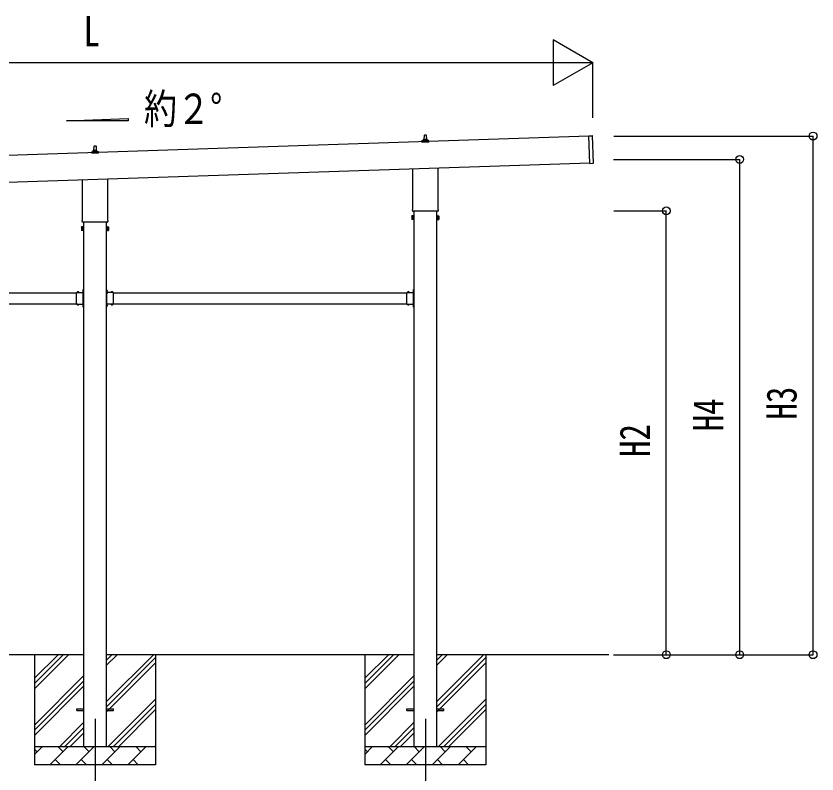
# Model space of a CAD drawing. Units: millimetres, scale not verified. Extents: x -21025 to 21025, y -14850 to 14850.
# Drawn here: x -409 to 3957, y -4514 to -382 of the extents above; entities that cross this region are included whole.
import ezdxf
from ezdxf.enums import TextEntityAlignment as Align

# ---------------------------------------------------------------- set-up
doc = ezdxf.new("R2010")
doc.units = ezdxf.units.MM
doc.header["$LTSCALE"] = 60
for name, color, linetype in [('0-4_YKK_12', 2, 'Continuous'), ('0-5_YKK_13', 4, 'Continuous'), ('0-6_YKK_A1', 4, 'Continuous'), ('0-7_YKK_D', 6, 'Continuous')]:
    doc.layers.add(name, color=color, linetype=linetype)
doc.styles.add('ＭＳ ゴシック', font='')
doc.styles.get('ＭＳ ゴシック').set_extended_font_data('MS Gothic')

msp = doc.modelspace()

# ---------------------------------------------------------------- linework, layer by layer
at = {"layer": '0-4_YKK_12'}
for p, q in [((22.1, -4214), (22.1, -4714)), ((1822.1, -4214), (1822.1, -4714))]:
    msp.add_line(p, q, dxfattribs=at)
at = {"layer": '0-5_YKK_13'}
for p, q in [((1816.1, -1054.74), (1816.83, -1031.21)), ((1817.82, -1030.24), (1826.37, -1030.24)), ((1827.37, -1031.21), (1828.1, -1054.74)), ((2712.9, -1035.7), (2731.89, -1035.06)), ((2717.9, -1185.61), (2712.9, -1035.7)), ((2737.85, -1183.95), (2732.92, -1036.03)), ((16.1, -1114.74), (16.83, -1091.21)), ((17.82, -1090.24), (26.37, -1090.24)), ((27.37, -1091.21), (28.1, -1114.74)), ((1803.85, -1070.24), (1803.85, -1062.53)), ((1840.35, -1070.24), (1803.85, -1070.24)), ((1804.23, -1061.74), (1839.97, -1061.74)), ((1804.61, -1061.55), (1811.33, -1059.92)), ((1811.72, -1059.74), (1832.48, -1059.74)), ((1812.1, -1058.95), (1812.1, -1054.74)), ((1813.1, -1054.74), (1831.1, -1054.74)), ((1832.1, -1058.95), (1832.1, -1054.74)), ((1839.58, -1061.55), (1832.86, -1059.92)), ((1840.35, -1070.24), (1840.35, -1062.53)), ((3.85, -1130.24), (3.85, -1122.53)), ((40.35, -1130.24), (3.85, -1130.24)), ((4.23, -1121.74), (39.97, -1121.74)), ((4.61, -1121.55), (11.33, -1119.92)), ((11.72, -1119.74), (32.48, -1119.74)), ((12.1, -1118.95), (12.1, -1114.74)), ((13.1, -1114.74), (31.1, -1114.74)), ((32.1, -1118.95), (32.1, -1114.74)), ((39.58, -1121.55), (32.86, -1119.92)), ((40.35, -1130.24), (40.35, -1122.53)), ((1753.8, -1434.23), (1753.8, -1214.72)), ((1890.4, -1210.16), (1890.4, -1434.23)), ((2717.9, -1185.61), (2736.89, -1184.98)), ((-46.2, -1494.23), (-46.2, -1274.72)), ((90.4, -1270.16), (90.4, -1494.23)), ((1752.1, -1443), (1752.1, -1437.5)), ((1892.1, -1437.5), (1892.1, -1443)), ((1748.1, -1472.5), (1748.86, -1471.19)), ((1748.1, -1472.5), (1748.1, -1489.5)), ((1755.1, -1476.09), (1748.86, -1476.09)), ((1890.04, -1446.5), (1754.16, -1446.5)), ((1889.1, -1476.09), (1895.34, -1476.09)), ((1896.1, -1472.5), (1895.34, -1471.19)), ((1896.1, -1472.5), (1896.1, -1489.5)), ((-47.9, -1503), (-47.9, -1497.5)), ((90.04, -1506.5), (-45.84, -1506.5)), ((92.1, -1497.5), (92.1, -1503)), ((1748.1, -1489.5), (1748.86, -1490.81)), ((1755.1, -1485.91), (1748.86, -1485.91)), ((1755.1, -1490.81), (1748.86, -1490.81)), ((1757.6, -1490.2), (1755.1, -1490.2)), ((1886.6, -1490.2), (1889.1, -1490.2)), ((1889.1, -1485.91), (1895.34, -1485.91)), ((1889.1, -1490.81), (1895.34, -1490.81)), ((1896.1, -1489.5), (1895.34, -1490.81)), ((-51.9, -1532.5), (-51.14, -1531.19)), ((-51.9, -1532.5), (-51.9, -1549.5)), ((-51.9, -1549.5), (-51.14, -1550.81)), ((-44.9, -1536.09), (-51.14, -1536.09)), ((-44.9, -1545.91), (-51.14, -1545.91)), ((-44.9, -1550.81), (-51.14, -1550.81)), ((-42.4, -1550.2), (-44.9, -1550.2)), ((86.6, -1550.2), (89.1, -1550.2)), ((89.1, -1536.09), (95.34, -1536.09)), ((89.1, -1545.91), (95.34, -1545.91)), ((89.1, -1550.81), (95.34, -1550.81)), ((96.1, -1532.5), (95.34, -1531.19)), ((96.1, -1549.5), (95.34, -1550.81)), ((96.1, -1532.5), (96.1, -1549.5)), ((-42.86, -1876.27), (-42.7, -1876.27)), ((-42, -1873.5), (-40.4, -1873.5)), ((-42, -1890.46), (-42, -1873.5)), ((-42, -1876.97), (-42, -1885.04)), ((86.2, -1873.5), (84.6, -1873.5)), ((86.2, -1890.46), (86.2, -1873.5)), ((86.2, -1876.97), (86.2, -1885.04)), ((87.06, -1876.27), (86.9, -1876.27)), ((1757.14, -1876.27), (1757.3, -1876.27)), ((1758, -1873.5), (1759.6, -1873.5)), ((1758, -1890.46), (1758, -1873.5)), ((1758, -1876.97), (1758, -1885.04)), ((-78.4, -1899.29), (-78.4, -1888.9)), ((-78.4, -1888.9), (-42, -1888.9)), ((-78.4, -1941.29), (-78.4, -1900.71)), ((-75.14, -1888.04), (-75.14, -1888.2)), ((-74.44, -1888.9), (-66.37, -1888.9)), ((-71.53, -1888.9), (-72.85, -1886.24)), ((-69.28, -1888.9), (-67.95, -1886.24)), ((-65.67, -1888.04), (-65.67, -1888.2)), ((-46.1, -1881), (-40.4, -1881)), ((-42.4, -1890.5), (-45.4, -1890.5)), ((-42, -1879.87), (-44.66, -1878.55)), ((-42, -1882.13), (-44.66, -1883.45)), ((-42.86, -1885.74), (-42.7, -1885.74)), ((-42.4, -1899.29), (-42.4, -1892.5)), ((-42.4, -1941.29), (-42.4, -1900.71)), ((-40.4, -1878), (-42, -1878)), ((-42, -1879), (-40.4, -1879)), ((-42, -1883), (-40.4, -1883)), ((-40.4, -1884), (-42, -1884)), ((84.6, -1878), (86.2, -1878)), ((86.2, -1879), (84.6, -1879)), ((90.3, -1881), (84.6, -1881)), ((86.2, -1883), (84.6, -1883)), ((84.6, -1884), (86.2, -1884)), ((86.2, -1879.87), (88.86, -1878.55)), ((86.2, -1882.13), (88.86, -1883.45)), ((122.6, -1888.9), (86.2, -1888.9)), ((86.6, -1890.5), (89.6, -1890.5)), ((86.6, -1899.29), (86.6, -1892.5)), ((86.6, -1941.29), (86.6, -1900.71)), ((87.06, -1885.74), (86.9, -1885.74)), ((109.86, -1888.04), (109.86, -1888.2)), ((118.63, -1888.9), (110.56, -1888.9)), ((113.47, -1888.9), (112.15, -1886.24)), ((115.72, -1888.9), (117.05, -1886.24)), ((119.33, -1888.04), (119.33, -1888.2)), ((122.6, -1899.29), (122.6, -1888.9)), ((122.6, -1941.29), (122.6, -1900.71)), ((1721.6, -1899.29), (1721.6, -1888.9)), ((1721.6, -1888.9), (1758, -1888.9)), ((1721.6, -1941.29), (1721.6, -1900.71)), ((1724.86, -1888.04), (1724.86, -1888.2)), ((1725.56, -1888.9), (1733.63, -1888.9)), ((1728.47, -1888.9), (1727.15, -1886.24)), ((1730.72, -1888.9), (1732.05, -1886.24)), ((1734.33, -1888.04), (1734.33, -1888.2)), ((1753.9, -1881), (1759.6, -1881)), ((1757.6, -1890.5), (1754.6, -1890.5)), ((1758, -1879.87), (1755.34, -1878.55)), ((1758, -1882.13), (1755.34, -1883.45)), ((1757.14, -1885.74), (1757.3, -1885.74)), ((1757.6, -1899.29), (1757.6, -1892.5)), ((1757.6, -1941.29), (1757.6, -1900.71)), ((1759.6, -1878), (1758, -1878)), ((1758, -1879), (1759.6, -1879)), ((1758, -1883), (1759.6, -1883)), ((1759.6, -1884), (1758, -1884)), ((-78.4, -1953.1), (-78.4, -1942.71)), ((-78.4, -1953.1), (-42, -1953.1)), ((-75.14, -1953.96), (-75.14, -1953.8)), ((-74.44, -1953.1), (-66.37, -1953.1)), ((-71.53, -1953.1), (-72.85, -1955.76)), ((-69.28, -1953.1), (-67.95, -1955.76)), ((-65.67, -1953.96), (-65.67, -1953.8)), ((-45.4, -1951.5), (-42.4, -1951.5)), ((-42, -1959.87), (-44.66, -1958.55)), ((-42, -1962.13), (-44.66, -1963.45)), ((-42.86, -1956.27), (-42.7, -1956.27)), ((-42.4, -1949.5), (-42.4, -1942.71)), ((-42, -1968.5), (-42, -1951.54)), ((-42, -1956.97), (-42, -1965.04)), ((-42, -1959), (-40.4, -1959)), ((-42, -1963), (-40.4, -1963)), ((86.2, -1959), (84.6, -1959)), ((86.2, -1963), (84.6, -1963)), ((86.2, -1968.5), (86.2, -1951.54)), ((122.6, -1953.1), (86.2, -1953.1)), ((86.2, -1956.97), (86.2, -1965.04)), ((86.2, -1959.87), (88.86, -1958.55)), ((86.2, -1962.13), (88.86, -1963.45)), ((86.6, -1949.5), (86.6, -1942.71)), ((89.6, -1951.5), (86.6, -1951.5)), ((87.06, -1956.27), (86.9, -1956.27)), ((109.86, -1953.96), (109.86, -1953.8)), ((118.63, -1953.1), (110.56, -1953.1)), ((113.47, -1953.1), (112.15, -1955.76)), ((115.72, -1953.1), (117.05, -1955.76)), ((119.33, -1953.96), (119.33, -1953.8)), ((122.6, -1953.1), (122.6, -1942.71)), ((1721.6, -1953.1), (1721.6, -1942.71)), ((1721.6, -1953.1), (1758, -1953.1)), ((1724.86, -1953.96), (1724.86, -1953.8)), ((1725.56, -1953.1), (1733.63, -1953.1)), ((1728.47, -1953.1), (1727.15, -1955.76)), ((1730.72, -1953.1), (1732.05, -1955.76)), ((1734.33, -1953.96), (1734.33, -1953.8)), ((1754.6, -1951.5), (1757.6, -1951.5)), ((1758, -1959.87), (1755.34, -1958.55)), ((1758, -1962.13), (1755.34, -1963.45)), ((1757.14, -1956.27), (1757.3, -1956.27)), ((1757.6, -1949.5), (1757.6, -1942.71)), ((1758, -1968.5), (1758, -1951.54)), ((1758, -1956.97), (1758, -1965.04)), ((1758, -1959), (1759.6, -1959)), ((1758, -1963), (1759.6, -1963)), ((-42.86, -1965.74), (-42.7, -1965.74)), ((-42, -1968.5), (-40.4, -1968.5)), ((86.2, -1968.5), (84.6, -1968.5)), ((87.06, -1965.74), (86.9, -1965.74)), ((1757.14, -1965.74), (1757.3, -1965.74)), ((1758, -1968.5), (1759.6, -1968.5)), ((-77.9, -4159.5), (-40.4, -4159.5)), ((-77.9, -4168.5), (-77.9, -4159.5)), ((-77.9, -4168.5), (-40.4, -4168.5)), ((84.6, -4159.5), (122.1, -4159.5)), ((84.6, -4168.5), (122.1, -4168.5)), ((122.1, -4168.5), (122.1, -4159.5)), ((1722.1, -4159.5), (1759.6, -4159.5)), ((1722.1, -4168.5), (1722.1, -4159.5)), ((1722.1, -4168.5), (1759.6, -4168.5)), ((1884.6, -4159.5), (1922.1, -4159.5)), ((1884.6, -4168.5), (1922.1, -4168.5)), ((1922.1, -4168.5), (1922.1, -4159.5))]:
    msp.add_line(p, q, dxfattribs=at)
for points in [[(1755.1, -1490.81), (1755.1, -1471.19), (1748.86, -1471.19)], [(1755.1, -1490.2), (1755.1, -1471.8), (1757.6, -1471.8)], [(1889.1, -1490.2), (1889.1, -1471.8), (1886.6, -1471.8)], [(1889.1, -1490.81), (1889.1, -1471.19), (1895.34, -1471.19)], [(-44.9, -1550.81), (-44.9, -1531.19), (-51.14, -1531.19)], [(-44.9, -1550.2), (-44.9, -1531.8), (-42.4, -1531.8)], [(89.1, -1550.2), (89.1, -1531.8), (86.6, -1531.8)], [(89.1, -1550.81), (89.1, -1531.19), (95.34, -1531.19)], [(-40.4, -1888.5), (-40.4, -1882.5), (-40.4, -1879.5), (-40.4, -1873.5)], [(84.6, -1888.5), (84.6, -1882.5), (84.6, -1879.5), (84.6, -1873.5)], [(1759.6, -1888.5), (1759.6, -1882.5), (1759.6, -1879.5), (1759.6, -1873.5)], [(-42.4, -1892.5), (-45.4, -1892.5), (-45.4, -1888.9)], [(86.6, -1892.5), (89.6, -1892.5), (89.6, -1888.9)], [(1757.6, -1892.5), (1754.6, -1892.5), (1754.6, -1888.9)], [(-42.4, -1949.5), (-45.4, -1949.5), (-45.4, -1953.1)], [(-40.4, -1968.5), (-40.4, -1962.5), (-40.4, -1959.5), (-40.4, -1953.5)], [(84.6, -1968.5), (84.6, -1962.5), (84.6, -1959.5), (84.6, -1953.5)], [(86.6, -1949.5), (89.6, -1949.5), (89.6, -1953.1)], [(1757.6, -1949.5), (1754.6, -1949.5), (1754.6, -1953.1)], [(1759.6, -1968.5), (1759.6, -1962.5), (1759.6, -1959.5), (1759.6, -1953.5)]]:
    msp.add_lwpolyline(points, dxfattribs=at)
for points in [[(1757.6, -1491.5), (1757.6, -1470.5), (1759.6, -1470.5), (1759.6, -1491.5)], [(1886.6, -1491.5), (1886.6, -1470.5), (1884.6, -1470.5), (1884.6, -1491.5)], [(-42.4, -1551.5), (-42.4, -1530.5), (-40.4, -1530.5), (-40.4, -1551.5)], [(86.6, -1551.5), (86.6, -1530.5), (84.6, -1530.5), (84.6, -1551.5)]]:
    msp.add_lwpolyline(points, close=True, dxfattribs=at)
for centre, radius, start, end in [((1817.82, -1031.24), 1, 90, 178.60509), ((1826.37, -1031.24), 1, 1.39491, 90), ((2731.92, -1036.06), 1, 1.90915, 91.90915), ((17.82, -1091.24), 1, 90, 178.60509), ((26.37, -1091.24), 1, 1.39491, 90), ((1804.85, -1062.53), 1, 103.62699, 180), ((1811.1, -1058.95), 1, 283.62699, 0), ((1816.18, -1055.37), 4.13, 90, 171.17633), ((1813.1, -1055.74), 1, 90, 180), ((1825.43, -1054.74), 4.83, 133.60282, 180), ((1818.77, -1054.74), 4.83, 0, 46.39718), ((1828.01, -1055.37), 4.13, 8.82367, 90), ((1831.1, -1055.74), 1, 0, 90), ((1833.1, -1058.95), 1, 180, 256.37301), ((1839.35, -1062.53), 1, 0, 76.37301), ((4.85, -1122.53), 1, 103.62699, 180), ((11.1, -1118.95), 1, 283.62699, 0), ((16.18, -1115.37), 4.13, 90, 171.17633), ((13.1, -1115.74), 1, 90, 180), ((25.43, -1114.74), 4.83, 133.60282, 180), ((18.77, -1114.74), 4.83, 0, 46.39718), ((28.01, -1115.37), 4.13, 8.82367, 90), ((31.1, -1115.74), 1, 0, 90), ((33.1, -1118.95), 1, 180, 256.37301), ((39.35, -1122.53), 1, 0, 76.37301), ((2736.85, -1183.98), 1, 271.90915, 1.90915), ((1756.1, -1437.5), 4, 125.09963, 180), ((1888.1, -1437.5), 4, 0, 54.90037), ((1752.44, -1473.64), 4.34, 145.61575, 214.38425), ((1764.34, -1481), 16.24, 162.41205, 197.58795), ((1756.1, -1443), 4, 180, 194.47751), ((1756.1, -1443), 4, 194.47751, 241.04498), ((1888.1, -1443), 4, 298.95502, 345.52249), ((1888.1, -1443), 4, 345.52249, 0), ((1891.75, -1473.64), 4.34, 325.61575, 34.38425), ((1879.86, -1481), 16.24, 342.41205, 17.58795), ((-43.9, -1497.5), 4, 125.09963, 180), ((-43.9, -1503), 4, 180, 194.47751), ((-43.9, -1503), 4, 194.47751, 241.04498), ((88.1, -1503), 4, 298.95502, 345.52249), ((88.1, -1497.5), 4, 0, 54.90037), ((88.1, -1503), 4, 345.52249, 0), ((1752.44, -1488.36), 4.34, 145.61575, 214.38425), ((1891.75, -1488.36), 4.34, 325.61575, 34.38425), ((-47.56, -1533.64), 4.34, 145.61575, 214.38425), ((-47.56, -1548.36), 4.34, 145.61575, 214.38425), ((-35.66, -1541), 16.24, 162.41205, 197.58795), ((91.75, -1533.64), 4.34, 325.61575, 34.38425), ((79.86, -1541), 16.24, 342.41205, 17.58795), ((91.75, -1548.36), 4.34, 325.61575, 34.38425), ((-38.1, -1881), 7, 140.87645, 180), ((-42.86, -1877.13), 0.862, 90, 140.87645), ((-42.7, -1876.97), 0.7, 0, 90), ((86.9, -1876.97), 0.7, 90, 180), ((87.06, -1877.13), 0.862, 39.12355, 90), ((82.3, -1881), 7, 0, 39.12355), ((1761.9, -1881), 7, 140.87645, 180), ((1757.14, -1877.13), 0.862, 90, 140.87645), ((1757.3, -1876.97), 0.7, 0, 90), ((-79.1, -1900), 1, 314.427, 45.573), ((-74.44, -1888.2), 0.7, 180, 270), ((-74.27, -1888.04), 0.862, 129.12355, 180), ((-70.4, -1892.8), 7, 90, 129.12355), ((-70.4, -1892.8), 7, 50.87645, 90), ((-66.37, -1888.2), 0.7, 270, 0), ((-66.53, -1888.04), 0.862, 0, 50.87645), ((-38.1, -1881), 7, 180, 219.12355), ((-42.86, -1884.87), 0.862, 219.12355, 270), ((-42.7, -1885.04), 0.7, 270, 0), ((-41.7, -1900), 1, 134.427, 225.573), ((-42.4, -1888.5), 2, 270, 0), ((86.6, -1888.5), 2, 180, 270), ((86.9, -1885.04), 0.7, 180, 270), ((85.9, -1900), 1, 314.427, 45.573), ((87.06, -1884.87), 0.862, 270, 320.87645), ((82.3, -1881), 7, 320.87645, 0), ((110.56, -1888.2), 0.7, 180, 270), ((110.73, -1888.04), 0.862, 129.12355, 180), ((114.6, -1892.8), 7, 90, 129.12355), ((114.6, -1892.8), 7, 50.87645, 90), ((118.63, -1888.2), 0.7, 270, 0), ((118.47, -1888.04), 0.862, 0, 50.87645), ((123.3, -1900), 1, 134.427, 225.573), ((1720.9, -1900), 1, 314.427, 45.573), ((1725.56, -1888.2), 0.7, 180, 270), ((1725.73, -1888.04), 0.862, 129.12355, 180), ((1729.6, -1892.8), 7, 90, 129.12355), ((1729.6, -1892.8), 7, 50.87645, 90), ((1733.63, -1888.2), 0.7, 270, 0), ((1733.47, -1888.04), 0.862, 0, 50.87645), ((1761.9, -1881), 7, 180, 219.12355), ((1757.14, -1884.87), 0.862, 219.12355, 270), ((1757.3, -1885.04), 0.7, 270, 0), ((1758.3, -1900), 1, 134.427, 225.573), ((1757.6, -1888.5), 2, 270, 0), ((-79.1, -1942), 1, 314.427, 45.573), ((-74.44, -1953.8), 0.7, 90, 180), ((-74.27, -1953.96), 0.862, 180, 230.87645), ((-70.4, -1949.2), 7, 230.87645, 270), ((-70.4, -1949.2), 7, 270, 309.12355), ((-66.37, -1953.8), 0.7, 0, 90), ((-66.53, -1953.96), 0.862, 309.12355, 0), ((-38.1, -1961), 7, 140.87645, 180), ((-38.1, -1961), 7, 180, 219.12355), ((-42.86, -1957.13), 0.862, 90, 140.87645), ((-41.7, -1942), 1, 134.427, 225.573), ((-42.7, -1956.97), 0.7, 0, 90), ((-42.4, -1953.5), 2, 0, 90), ((86.6, -1953.5), 2, 90, 180), ((86.9, -1956.97), 0.7, 90, 180), ((85.9, -1942), 1, 314.427, 45.573), ((87.06, -1957.13), 0.862, 39.12355, 90), ((82.3, -1961), 7, 0, 39.12355), ((82.3, -1961), 7, 320.87645, 0), ((110.56, -1953.8), 0.7, 90, 180), ((110.73, -1953.96), 0.862, 180, 230.87645), ((114.6, -1949.2), 7, 230.87645, 270), ((114.6, -1949.2), 7, 270, 309.12355), ((118.63, -1953.8), 0.7, 0, 90), ((118.47, -1953.96), 0.862, 309.12355, 0), ((123.3, -1942), 1, 134.427, 225.573), ((1720.9, -1942), 1, 314.427, 45.573), ((1725.56, -1953.8), 0.7, 90, 180), ((1725.73, -1953.96), 0.862, 180, 230.87645), ((1729.6, -1949.2), 7, 230.87645, 270), ((1729.6, -1949.2), 7, 270, 309.12355), ((1733.63, -1953.8), 0.7, 0, 90), ((1733.47, -1953.96), 0.862, 309.12355, 0), ((1761.9, -1961), 7, 140.87645, 180), ((1761.9, -1961), 7, 180, 219.12355), ((1757.14, -1957.13), 0.862, 90, 140.87645), ((1758.3, -1942), 1, 134.427, 225.573), ((1757.3, -1956.97), 0.7, 0, 90), ((1757.6, -1953.5), 2, 0, 90), ((-42.86, -1964.87), 0.862, 219.12355, 270), ((-42.7, -1965.04), 0.7, 270, 0), ((86.9, -1965.04), 0.7, 180, 270), ((87.06, -1964.87), 0.862, 270, 320.87645), ((1757.14, -1964.87), 0.862, 219.12355, 270), ((1757.3, -1965.04), 0.7, 270, 0)]:
    msp.add_arc(centre, radius, start, end, dxfattribs=at)
at = {"layer": '0-6_YKK_A1'}
for p, q in [((-133.22, -953.81), (202.78, -941.4)), ((202.78, -953.81), (-133.22, -953.81)), ((202.78, -941.4), (202.78, -953.81)), ((2712.97, -1037.69), (-2679.04, -1217.4)), ((-2674.21, -1362.32), (2717.8, -1182.58)), ((1759.6, -1446.5), (1759.6, -4364)), ((1884.6, -4364), (1884.6, -1446.5)), ((-40.4, -1506.5), (-40.4, -4364)), ((84.6, -4364), (84.6, -1506.5)), ((-1677.4, -1891), (-78.4, -1891)), ((122.6, -1891), (1721.6, -1891)), ((-1677.4, -1951), (-78.4, -1951)), ((-45.4, -1951), (-40.9, -1951)), ((89.6, -1951), (85.1, -1951)), ((122.6, -1951), (1721.6, -1951)), ((1754.6, -1951), (1759.1, -1951)), ((-40.4, -3864), (-1715.4, -3864)), ((-307.9, -3864), (-307.9, -4464)), ((-307.9, -4049.05), (-122.85, -3864)), ((-307.9, -4020.77), (-151.13, -3864)), ((-307.9, -3992.48), (-179.42, -3864)), ((1759.6, -3864), (84.6, -3864)), ((84.6, -4119.1), (339.7, -3864)), ((84.6, -3921.11), (141.71, -3864)), ((84.6, -3892.82), (113.42, -3864)), ((84.6, -4147.38), (352.1, -3879.88)), ((352.1, -3864), (352.1, -4464)), ((1492.1, -3864), (1492.1, -4464)), ((1492.1, -4049.05), (1677.15, -3864)), ((1492.1, -4020.77), (1648.87, -3864)), ((1492.1, -3992.48), (1620.58, -3864)), ((2822.98, -3864), (1884.6, -3864)), ((1884.6, -4119.1), (2139.7, -3864)), ((1884.6, -3921.11), (1941.71, -3864)), ((1884.6, -3892.82), (1913.42, -3864)), ((1884.6, -4147.38), (2152.1, -3879.88)), ((2152.1, -3864), (2152.1, -4464)), ((84.6, -4175.67), (352.1, -3908.17)), ((1884.6, -4175.67), (2152.1, -3908.17)), ((-307.9, -4247.04), (-40.4, -3979.54)), ((-307.9, -4275.32), (-40.4, -4007.82)), ((1492.1, -4247.04), (1759.6, -3979.54)), ((1492.1, -4275.32), (1759.6, -4007.82)), ((-307.9, -4303.61), (-40.4, -4036.11)), ((1492.1, -4303.61), (1759.6, -4036.11)), ((94.26, -4364), (352.1, -4106.16)), ((122.54, -4364), (352.1, -4134.44)), ((1894.26, -4364), (2152.1, -4106.16)), ((1922.54, -4364), (2152.1, -4134.44)), ((150.82, -4364), (352.1, -4162.73)), ((1950.82, -4364), (2152.1, -4162.73)), ((-170.3, -4364), (-40.4, -4234.1)), ((1629.7, -4364), (1759.6, -4234.1)), ((-142.02, -4364), (-40.4, -4262.38)), ((1657.98, -4364), (1759.6, -4262.38)), ((-113.73, -4364), (-40.4, -4290.67)), ((1686.27, -4364), (1759.6, -4290.67)), ((-307.9, -4364), (352.1, -4364)), ((-307.9, -4406.89), (-265.01, -4364)), ((-223.59, -4464), (-123.59, -4364)), ((-152.14, -4392.55), (-180.69, -4364)), ((-82.17, -4464), (17.83, -4364)), ((-10.72, -4392.55), (-39.27, -4364)), ((59.26, -4464), (159.26, -4364)), ((130.7, -4392.55), (102.15, -4364)), ((200.68, -4464), (300.68, -4364)), ((272.12, -4392.55), (243.57, -4364)), ((348.81, -4364), (352.1, -4360.72)), ((1492.1, -4364), (2152.1, -4364)), ((1492.1, -4406.89), (1534.99, -4364)), ((1576.41, -4464), (1676.41, -4364)), ((1647.86, -4392.55), (1619.31, -4364)), ((1717.83, -4464), (1817.83, -4364)), ((1789.28, -4392.55), (1760.73, -4364)), ((1859.26, -4464), (1959.26, -4364)), ((1930.7, -4392.55), (1902.15, -4364)), ((2000.68, -4464), (2100.68, -4364)), ((2072.12, -4392.55), (2043.57, -4364)), ((2148.81, -4364), (2152.1, -4360.72)), ((-293.56, -4392.55), (-307.9, -4378.21)), ((1506.44, -4392.55), (1492.1, -4378.21)), ((-195.03, -4435.45), (-166.48, -4464)), ((-53.61, -4435.45), (-25.06, -4464)), ((87.81, -4435.45), (116.36, -4464)), ((229.23, -4435.45), (257.78, -4464)), ((1604.97, -4435.45), (1633.52, -4464)), ((1746.39, -4435.45), (1774.94, -4464)), ((1887.81, -4435.45), (1916.36, -4464)), ((2029.23, -4435.45), (2057.78, -4464)), ((352.1, -4464), (-307.9, -4464)), ((2152.1, -4464), (1492.1, -4464))]:
    msp.add_line(p, q, dxfattribs=at)
for points in [[(-45.4, -1891), (-40.9, -1891), (-40.9, -1951)], [(89.6, -1891), (85.1, -1891), (85.1, -1951)], [(1754.6, -1891), (1759.1, -1891), (1759.1, -1951)]]:
    msp.add_lwpolyline(points, dxfattribs=at)
at = {"layer": '0-7_YKK_D'}
for p, q in [((2735.28, -636.55), (2518.77, -511.55)), ((2518.77, -511.55), (2518.77, -761.55)), ((2485.28, -636.55), (-2446.51, -636.55)), ((2735.28, -636.55), (2302.27, -636.55)), ((2735.28, -636.55), (2518.77, -761.55)), ((2735.28, -936.55), (2735.28, -635.55)), ((2849.13, -1036.55), (3936.28, -1036.55)), ((3935.28, -3864), (3935.28, -1036.55)), ((2848.28, -1164), (3536.28, -1164)), ((3535.28, -3864), (3535.28, -1164)), ((2849.13, -1444), (3136.28, -1444)), ((3135.28, -3864), (3135.28, -1444)), ((2848.28, -3864), (3536.28, -3864)), ((2849.13, -3864), (3136.28, -3864)), ((2849.13, -3864), (3936.28, -3864))]:
    msp.add_line(p, q, dxfattribs=at)
for centre in [(3935.28, -1036.55), (3535.28, -1164), (3135.28, -1444), (3135.28, -3864), (3535.28, -3864), (3935.28, -3864)]:
    msp.add_circle(centre, 21.25, dxfattribs=at)

# ---------------------------------------------------------------- texts
at = {"layer": '0-6_YKK_A1', "style": 'ＭＳ ゴシック', "width": 0.8}
msp.add_text('約２°', height=165, dxfattribs=at).set_placement((289.09, -1019.75), align=Align.BOTTOM_LEFT)
at = {"layer": '0-7_YKK_D', "style": 'ＭＳ ゴシック', "width": 0.8}
msp.add_text('L', height=165, dxfattribs=at).set_placement((-40.61, -596.55), align=Align.BOTTOM_LEFT)
for s, p in [('H3', (3895.28, -2582.28)), ('H4', (3495.28, -2646)), ('H2', (3095.28, -2786))]:
    msp.add_text(s, height=165, rotation=90, dxfattribs=at).set_placement(p, align=Align.BOTTOM_LEFT)

doc.saveas('drawing.dxf')
